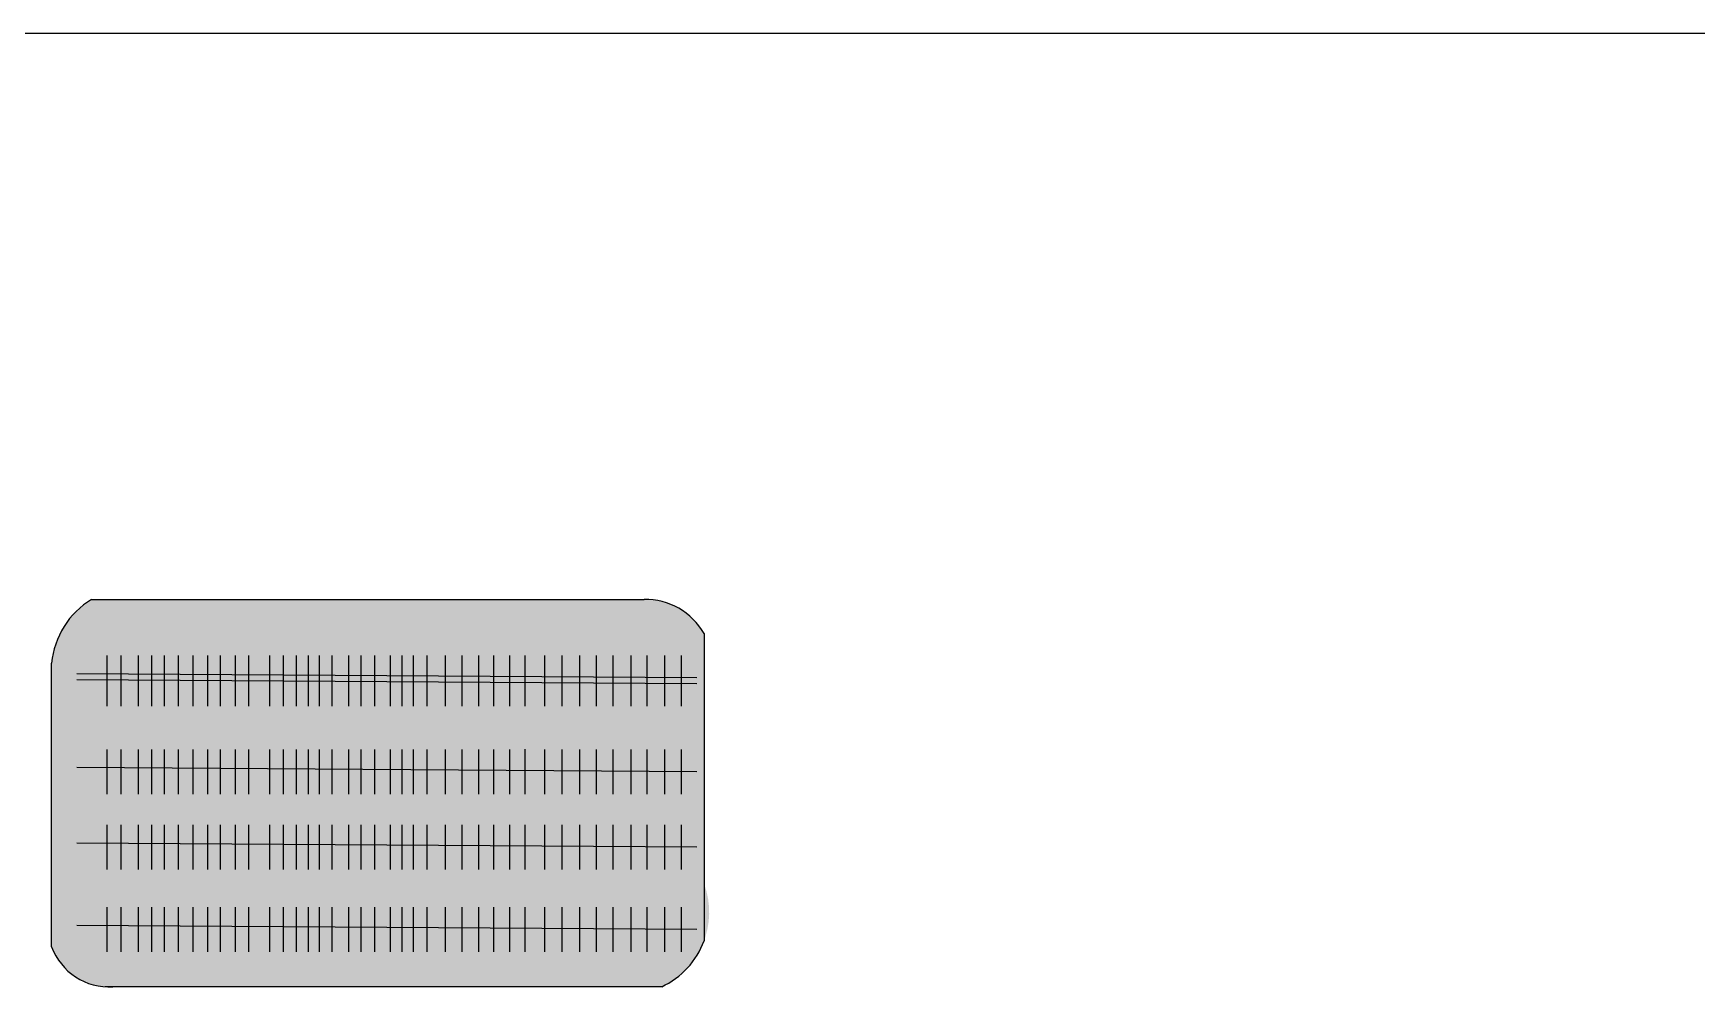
# Model space of a CAD drawing. Header units: millimetres. Extents: x -1544140 to 7445918, y -1294905 to 2019878.
# Drawn here: x 2052443 to 2080826, y 35326 to 51813 of the extents above; entities that cross this region are included whole.
import ezdxf

# ---------------------------------------------------------------- set-up
doc = ezdxf.new("R2010")
doc.units = ezdxf.units.MM
doc.header["$MEASUREMENT"] = 0
picture_1 = doc.add_image_def('image5.png', size_in_pixel=(1482, 826))

msp = doc.modelspace()

# ---------------------------------------------------------------- hatches: boundary and pattern name
at = {"true_color": 0x939598, "transparency": 33554687}
h = msp.add_hatch(color=252, dxfattribs=at)
h.dxf.hatch_style = 1
h.paths.add_polyline_path([(2053439.1, 42156.2, 0.2872659), (2052756.8, 40804.9), (2052756.8, 36230.6, 0.332507), (2053801.9, 35547.2), (2063165.9, 35547.2, 0.3907069), (2063888.4, 37307.2), (2063888.4, 41573.2, 0.2735224), (2062865.5, 42156.2)])

# ---------------------------------------------------------------- linework, layer by layer
at = {"color": 9, "true_color": 0xc7c8ca}
for p, q in [((2053703.3, 40435.5), (2053703.3, 41198.2)), ((2053942.7, 40435.5), (2053942.7, 41198.2)), ((2054238.8, 40435.5), (2054238.8, 41198.2)), ((2054465.6, 40435.5), (2054465.6, 41198.2)), ((2054679.9, 40435.5), (2054679.9, 41198.2)), ((2054919.3, 40435.5), (2054919.3, 41198.2)), ((2055171.3, 40435.5), (2055171.3, 41198.2)), ((2055423.3, 40435.5), (2055423.3, 41198.2)), ((2055637.6, 40435.5), (2055637.6, 41198.2)), ((2055895.9, 40435.5), (2055895.9, 41198.2)), ((2056122.7, 40435.5), (2056122.7, 41198.2)), ((2056481.8, 40435.5), (2056481.8, 41198.2)), ((2056711, 40435.5), (2056711, 41198.2)), ((2056934.1, 40435.5), (2056934.1, 41198.2)), ((2057136.9, 40435.5), (2057136.9, 41198.2)), ((2057329.5, 40435.5), (2057329.5, 41198.2)), ((2057542.5, 40435.5), (2057542.5, 41198.2)), ((2057826.4, 40435.5), (2057826.4, 41198.2)), ((2058039.3, 40435.5), (2058039.3, 41198.2)), ((2058272.5, 40435.5), (2058272.5, 41198.2)), ((2058536.1, 40435.5), (2058536.1, 41198.2)), ((2058738.9, 40435.5), (2058738.9, 41198.2)), ((2058931.6, 40435.5), (2058931.6, 41198.2)), ((2059164.8, 40435.5), (2059164.8, 41198.2)), ((2059479.1, 40435.5), (2059479.1, 41198.2)), ((2059763, 40435.5), (2059763, 41198.2)), ((2060046.9, 40435.5), (2060046.9, 41198.2)), ((2060300.4, 40435.5), (2060300.4, 41198.2)), ((2060574.2, 40435.5), (2060574.2, 41198.2)), ((2060838.5, 40436.6), (2060838.5, 41199.3)), ((2061172.4, 40435.5), (2061172.4, 41198.2)), ((2061466.5, 40435.5), (2061466.5, 41198.2)), ((2061770.7, 40435.5), (2061770.7, 41198.2)), ((2062054.6, 40435.5), (2062054.6, 41198.2)), ((2062338.5, 40435.5), (2062338.5, 41198.2)), ((2062642.7, 40435.5), (2062642.7, 41198.2)), ((2062916.5, 40435.5), (2062916.5, 41198.2)), ((2063220.6, 40435.5), (2063220.6, 41198.2)), ((2063504.6, 40435.5), (2063504.6, 41198.2)), ((2053186.2, 40892.6), (2063765.1, 40820.9)), ((2053703.3, 40334.8), (2053703.3, 41097.6)), ((2053942.7, 40334.8), (2053942.7, 41097.6)), ((2054238.8, 40334.8), (2054238.8, 41097.6)), ((2054465.6, 40334.8), (2054465.6, 41097.6)), ((2054679.9, 40334.8), (2054679.9, 41097.6)), ((2054919.3, 40334.8), (2054919.3, 41097.6)), ((2055171.3, 40334.8), (2055171.3, 41097.6)), ((2055423.3, 40334.8), (2055423.3, 41097.6)), ((2055637.6, 40334.8), (2055637.6, 41097.6)), ((2055895.9, 40334.8), (2055895.9, 41097.6)), ((2056122.7, 40334.8), (2056122.7, 41097.6)), ((2056481.8, 40334.8), (2056481.8, 41097.6)), ((2056711, 40334.8), (2056711, 41097.6)), ((2056934.1, 40334.8), (2056934.1, 41097.6)), ((2057136.9, 40334.8), (2057136.9, 41097.6)), ((2057329.5, 40334.8), (2057329.5, 41097.6)), ((2057542.5, 40334.8), (2057542.5, 41097.6)), ((2057826.4, 40334.8), (2057826.4, 41097.6)), ((2058039.3, 40334.8), (2058039.3, 41097.6)), ((2058272.5, 40334.8), (2058272.5, 41097.6)), ((2058536.1, 40334.8), (2058536.1, 41097.6)), ((2058738.9, 40334.8), (2058738.9, 41097.6)), ((2058931.6, 40334.8), (2058931.6, 41097.6)), ((2059164.8, 40334.8), (2059164.8, 41097.6)), ((2059479.1, 40334.8), (2059479.1, 41097.6)), ((2059763, 40334.8), (2059763, 41097.6)), ((2060046.9, 40334.8), (2060046.9, 41097.6)), ((2060300.4, 40334.8), (2060300.4, 41097.6)), ((2060574.2, 40334.8), (2060574.2, 41097.6)), ((2060838.5, 40335.9), (2060838.5, 41098.7)), ((2061172.4, 40334.8), (2061172.4, 41097.6)), ((2061466.5, 40334.8), (2061466.5, 41097.6)), ((2061770.7, 40334.8), (2061770.7, 41097.6)), ((2062054.6, 40334.8), (2062054.6, 41097.6)), ((2062338.5, 40334.8), (2062338.5, 41097.6)), ((2062642.7, 40334.8), (2062642.7, 41097.6)), ((2062916.5, 40334.8), (2062916.5, 41097.6)), ((2063220.6, 40334.8), (2063220.6, 41097.6)), ((2063504.6, 40334.8), (2063504.6, 41097.6)), ((2053186.2, 40792), (2063765.1, 40720.2)), ((2053703.3, 38834.6), (2053703.3, 39597.3)), ((2053942.7, 38834.6), (2053942.7, 39597.3)), ((2054238.8, 38834.6), (2054238.8, 39597.3)), ((2054465.6, 38834.6), (2054465.6, 39597.3)), ((2054679.9, 38834.6), (2054679.9, 39597.3)), ((2054919.3, 38834.6), (2054919.3, 39597.3)), ((2055171.3, 38834.6), (2055171.3, 39597.3)), ((2055423.3, 38834.6), (2055423.3, 39597.3)), ((2055637.6, 38834.6), (2055637.6, 39597.3)), ((2055895.9, 38834.6), (2055895.9, 39597.3)), ((2056122.7, 38834.6), (2056122.7, 39597.3)), ((2056481.8, 38834.6), (2056481.8, 39597.3)), ((2056711, 38834.6), (2056711, 39597.3)), ((2056934.1, 38834.6), (2056934.1, 39597.3)), ((2057136.9, 38834.6), (2057136.9, 39597.3)), ((2057329.5, 38834.6), (2057329.5, 39597.3)), ((2057542.5, 38834.6), (2057542.5, 39597.3)), ((2057826.4, 38834.6), (2057826.4, 39597.3)), ((2058039.3, 38834.6), (2058039.3, 39597.3)), ((2058272.5, 38834.6), (2058272.5, 39597.3)), ((2058536.1, 38834.6), (2058536.1, 39597.3)), ((2058738.9, 38834.6), (2058738.9, 39597.3)), ((2058931.6, 38834.6), (2058931.6, 39597.3)), ((2059164.8, 38834.6), (2059164.8, 39597.3)), ((2059479.1, 38834.6), (2059479.1, 39597.3)), ((2059763, 38834.6), (2059763, 39597.3)), ((2060046.9, 38834.6), (2060046.9, 39597.3)), ((2060300.4, 38834.6), (2060300.4, 39597.3)), ((2060574.2, 38834.6), (2060574.2, 39597.3)), ((2060838.5, 38835.7), (2060838.5, 39598.4)), ((2061172.4, 38834.6), (2061172.4, 39597.3)), ((2061466.5, 38834.6), (2061466.5, 39597.3)), ((2061770.7, 38834.6), (2061770.7, 39597.3)), ((2062054.6, 38834.6), (2062054.6, 39597.3)), ((2062338.5, 38834.6), (2062338.5, 39597.3)), ((2062642.7, 38834.6), (2062642.7, 39597.3)), ((2062916.5, 38834.6), (2062916.5, 39597.3)), ((2063220.6, 38834.6), (2063220.6, 39597.3)), ((2063504.6, 38834.6), (2063504.6, 39597.3)), ((2053186.2, 39291.8), (2063765.1, 39220)), ((2053703.3, 37546.4), (2053703.3, 38309.1)), ((2053942.7, 37546.4), (2053942.7, 38309.1)), ((2054238.8, 37546.4), (2054238.8, 38309.1)), ((2054465.6, 37546.4), (2054465.6, 38309.1)), ((2054679.9, 37546.4), (2054679.9, 38309.1)), ((2054919.3, 37546.4), (2054919.3, 38309.1)), ((2055171.3, 37546.4), (2055171.3, 38309.1)), ((2055423.3, 37546.4), (2055423.3, 38309.1)), ((2055637.6, 37546.4), (2055637.6, 38309.1)), ((2055895.9, 37546.4), (2055895.9, 38309.1)), ((2056122.7, 37546.4), (2056122.7, 38309.1)), ((2056481.8, 37546.4), (2056481.8, 38309.1)), ((2056711, 37546.4), (2056711, 38309.1)), ((2056934.1, 37546.4), (2056934.1, 38309.1)), ((2057136.9, 37546.4), (2057136.9, 38309.1)), ((2057329.5, 37546.4), (2057329.5, 38309.1)), ((2057542.5, 37546.4), (2057542.5, 38309.1)), ((2057826.4, 37546.4), (2057826.4, 38309.1)), ((2058039.3, 37546.4), (2058039.3, 38309.1)), ((2058272.5, 37546.4), (2058272.5, 38309.1)), ((2058536.1, 37546.4), (2058536.1, 38309.1)), ((2058738.9, 37546.4), (2058738.9, 38309.1)), ((2058931.6, 37546.4), (2058931.6, 38309.1)), ((2059164.8, 37546.4), (2059164.8, 38309.1)), ((2059479.1, 37546.4), (2059479.1, 38309.1)), ((2059763, 37546.4), (2059763, 38309.1)), ((2060046.9, 37546.4), (2060046.9, 38309.1)), ((2060300.4, 37546.4), (2060300.4, 38309.1)), ((2060574.2, 37546.4), (2060574.2, 38309.1)), ((2060838.5, 37547.5), (2060838.5, 38310.2)), ((2061172.4, 37546.4), (2061172.4, 38309.1)), ((2061466.5, 37546.4), (2061466.5, 38309.1)), ((2061770.7, 37546.4), (2061770.7, 38309.1)), ((2062054.6, 37546.4), (2062054.6, 38309.1)), ((2062338.5, 37546.4), (2062338.5, 38309.1)), ((2062642.7, 37546.4), (2062642.7, 38309.1)), ((2062916.5, 37546.4), (2062916.5, 38309.1)), ((2063220.6, 37546.4), (2063220.6, 38309.1)), ((2063504.6, 37546.4), (2063504.6, 38309.1)), ((2053186.2, 38003.5), (2063765.1, 37931.8)), ((2053703.3, 36144), (2053703.3, 36906.7)), ((2053942.7, 36144), (2053942.7, 36906.7)), ((2054238.8, 36144), (2054238.8, 36906.7)), ((2054465.6, 36144), (2054465.6, 36906.7)), ((2054679.9, 36144), (2054679.9, 36906.7)), ((2054919.3, 36144), (2054919.3, 36906.7)), ((2055171.3, 36144), (2055171.3, 36906.7)), ((2055423.3, 36144), (2055423.3, 36906.7)), ((2055637.6, 36144), (2055637.6, 36906.7)), ((2055895.9, 36144), (2055895.9, 36906.7)), ((2056122.7, 36144), (2056122.7, 36906.7)), ((2056481.8, 36144), (2056481.8, 36906.7)), ((2056711, 36144), (2056711, 36906.7)), ((2056934.1, 36144), (2056934.1, 36906.7)), ((2057136.9, 36144), (2057136.9, 36906.7)), ((2057329.5, 36144), (2057329.5, 36906.7)), ((2057542.5, 36144), (2057542.5, 36906.7)), ((2057826.4, 36144), (2057826.4, 36906.7)), ((2058039.3, 36144), (2058039.3, 36906.7)), ((2058272.5, 36144), (2058272.5, 36906.7)), ((2058536.1, 36144), (2058536.1, 36906.7)), ((2058738.9, 36144), (2058738.9, 36906.7)), ((2058931.6, 36144), (2058931.6, 36906.7)), ((2059164.8, 36144), (2059164.8, 36906.7)), ((2059479.1, 36144), (2059479.1, 36906.7)), ((2059763, 36144), (2059763, 36906.7)), ((2060046.9, 36144), (2060046.9, 36906.7)), ((2060300.4, 36144), (2060300.4, 36906.7)), ((2060574.2, 36144), (2060574.2, 36906.7)), ((2060838.5, 36145.1), (2060838.5, 36907.8)), ((2061172.4, 36144), (2061172.4, 36906.7)), ((2061466.5, 36144), (2061466.5, 36906.7)), ((2061770.7, 36144), (2061770.7, 36906.7)), ((2062054.6, 36144), (2062054.6, 36906.7)), ((2062338.5, 36144), (2062338.5, 36906.7)), ((2062642.7, 36144), (2062642.7, 36906.7)), ((2062916.5, 36144), (2062916.5, 36906.7)), ((2063220.6, 36144), (2063220.6, 36906.7)), ((2063504.6, 36144), (2063504.6, 36906.7)), ((2053186.2, 36601.1), (2063765.1, 36529.4))]:
    msp.add_line(p, q, dxfattribs=at)
for points in [[(2053439.1, 42156.2), (2062865.5, 42156.2)], [(2063165.9, 35547.2), (2053670.9, 35547.2)]]:
    msp.add_lwpolyline(points)
at = {"color": 18, "true_color": 0x000000}
for points in [[(2063888.4, 41573.2), (2063888.4, 36330.7)], [(2052756.8, 36230.6), (2052756.8, 41066.7)]]:
    msp.add_lwpolyline(points, dxfattribs=at)
for centre, radius, start, end in [((2054176.9, 40935.8), 1426.1, 121.15479, 174.73501), ((2062883.9, 40999.7), 1156.7, 29.72165, 90.91171), ((2062572.9, 36818.9), 1403.2, 294.99888, 339.6374), ((2053736.4, 36587.8), 1042.6, 200.03138, 273.60069)]:
    msp.add_arc(centre, radius, start, end)

# ---------------------------------------------------------------- pictures from other files: only their frames are drawn
image = msp.add_image(picture_1, insert=(2023694, -11872.3), size_in_units=(114264.1, 63685.7))
image.dxf.flags = 7

doc.saveas('drawing.dxf')
